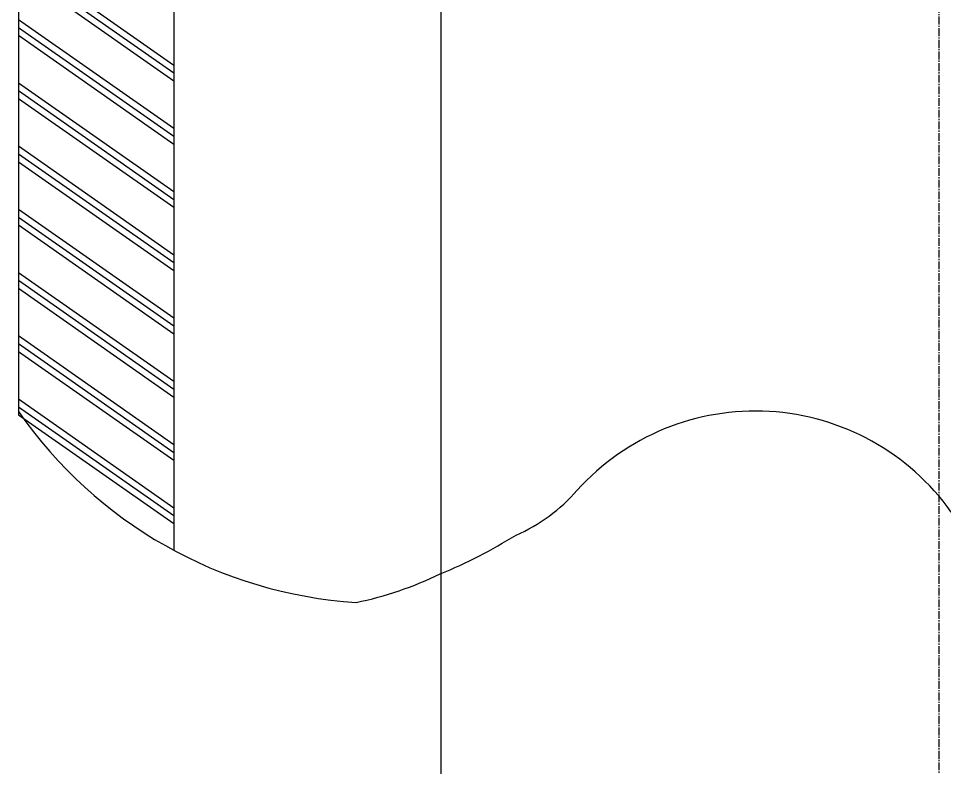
# Model space of a CAD drawing. Header units: millimetres. Extents: x 9612 to 23319, y 1863 to 14354.
# Drawn here: x 11591.4 to 11680.8, y 7829.5 to 7901.8 of the extents above; entities that cross this region are included whole.
import ezdxf

# ---------------------------------------------------------------- set-up
doc = ezdxf.new("R2010")
doc.units = ezdxf.units.MM
doc.header["$MEASUREMENT"] = 0
doc.linetypes.add('CENTER2', pattern=[1.125, 0.75, -0.125, 0.125, -0.125])

# ---------------------------------------------------------------- blocks, each defined once
blk = doc.blocks.new('ijkkkkkkkkk')
blk.add_line((1156.88182, -1041.89229), (1156.88182, 739.71136))
at = {"linetype": 'Continuous'}
for p, q in [((1116.09956, 81.67291), (1116.09956, -87.7104)), ((1131.09956, 81.67291), (1131.09956, -100.80668)), ((1116.09956, -43.45732), (1131.09956, -53.96043)), ((1116.09956, -44.2203), (1131.09956, -54.72342)), ((1116.09956, -44.98329), (1131.09956, -55.4864)), ((1116.09956, -49.56119), (1131.09956, -60.0643)), ((1116.09956, -50.32418), (1131.09956, -60.82729)), ((1116.09956, -51.08716), (1131.09956, -61.59027)), ((1116.09956, -55.66506), (1131.09956, -66.16818)), ((1116.09956, -56.42805), (1131.09956, -66.93116)), ((1116.09956, -57.19103), (1131.09956, -67.69415)), ((1116.09956, -61.76894), (1131.09956, -72.27205)), ((1116.09956, -62.53192), (1131.09956, -73.03503)), ((1116.09956, -63.29491), (1131.09956, -73.79802)), ((1116.09956, -67.87281), (1131.09956, -78.37592)), ((1116.09956, -68.63579), (1131.09956, -79.13891)), ((1116.09956, -69.39878), (1131.09956, -79.90189)), ((1116.09956, -73.97668), (1131.09956, -84.4798)), ((1116.09956, -74.73967), (1131.09956, -85.24278)), ((1116.09956, -75.50265), (1131.09956, -86.00576)), ((1116.09956, -80.08056), (1131.09956, -90.58367)), ((1116.09956, -80.84354), (1131.09956, -91.34665)), ((1116.09956, -81.60652), (1131.09956, -92.10964)), ((1116.09956, -86.18443), (1131.09956, -96.68754)), ((1116.09956, -86.94741), (1131.09956, -97.45053)), ((1116.09956, -87.7104), (1131.09956, -98.21351))]:
    blk.add_line(p, q, dxfattribs=at)
at = {"linetype": 'CENTER2'}
blk.add_line((1204.88887, 19.33629), (1204.88887, -612.61448), dxfattribs=at)
at = {"linetype": 'Continuous'}
for centre, major_axis, start_param, end_param in [((1151.44073, -62.94397), (-30.39201, 30.39201), 1.39083233, 2.29162987), ((1187.20613, -110.5467), (16.39527, 16.39527), 6.11611432, 7.90462872), ((1157.82822, -84.60188), (-11.32188, 11.32188), 2.75898011, 3.21997496), ((1138.37816, -58.16301), (-34.32736, 34.32736), 2.74540642, 2.91471777), ((1141.73812, -72.02341), (-24.40548, 24.40548), 2.55833856, 2.80776238)]:
    blk.add_ellipse(centre, major_axis=major_axis, ratio=1, start_param=start_param, end_param=end_param, dxfattribs=at)

msp = doc.modelspace()

# ---------------------------------------------------------------- block references
msp.add_blockref('ijkkkkkkkkk', (10475.34511, 7951.25402))

doc.saveas('drawing.dxf')
